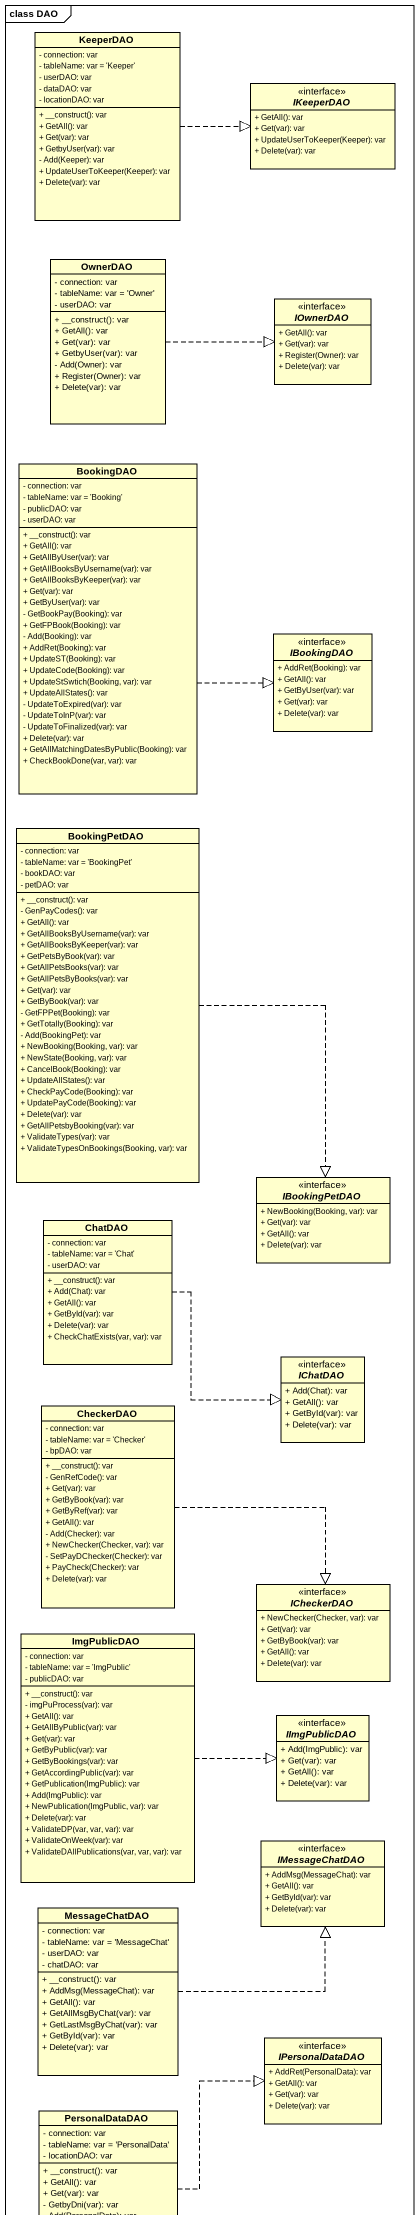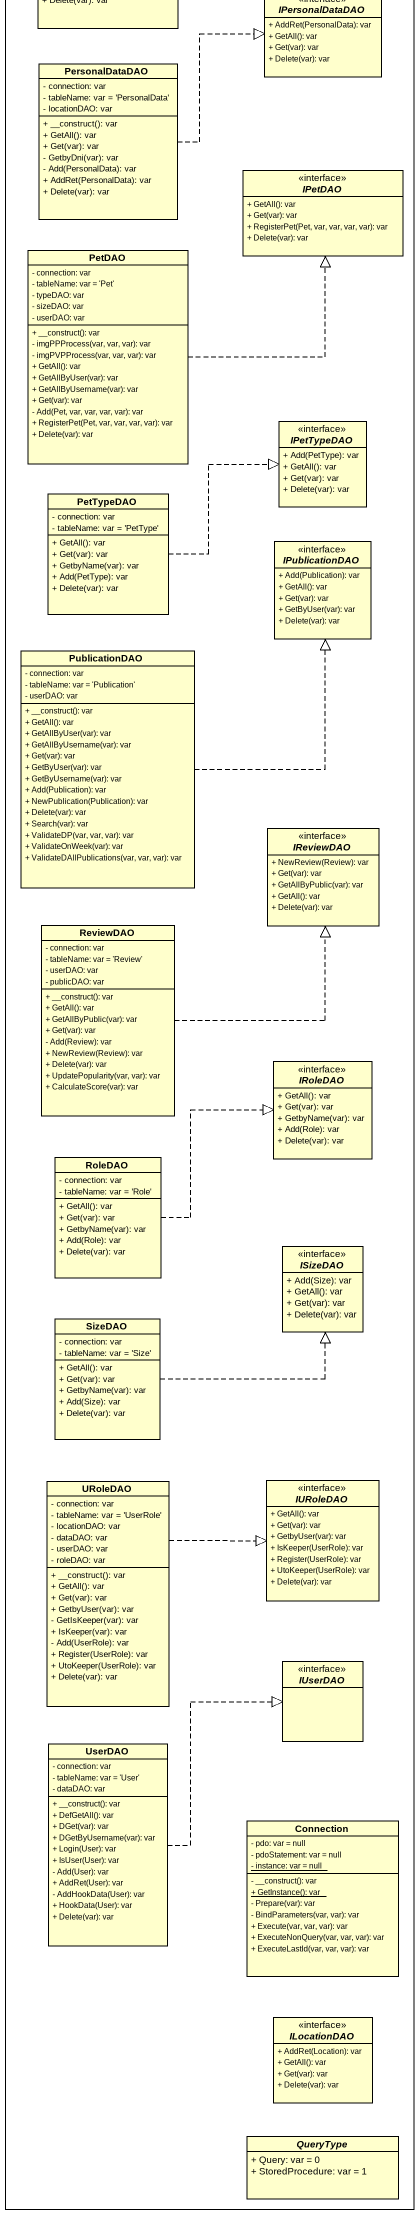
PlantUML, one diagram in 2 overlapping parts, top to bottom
@startuml
mainframe class DAO
hide circle
hide empty members
skinparam classAttributeIconSize 0
class KeeperDAO {
  - connection: var
  - tableName: var = 'Keeper'
  - userDAO: var
  - dataDAO: var
  - locationDAO: var
  + __construct(): var
  + GetAll(): var
  + Get(var): var
  + GetbyUser(var): var
  - Add(Keeper): var
  + UpdateUserToKeeper(Keeper): var
  + Delete(var): var
}
interface IKeeperDAO {
  + GetAll(): var
  + Get(var): var
  + UpdateUserToKeeper(Keeper): var
  + Delete(var): var
}
class OwnerDAO {
  - connection: var
  - tableName: var = 'Owner'
  - userDAO: var
  + __construct(): var
  + GetAll(): var
  + Get(var): var
  + GetbyUser(var): var
  - Add(Owner): var
  + Register(Owner): var
  + Delete(var): var
}
interface IOwnerDAO {
  + GetAll(): var
  + Get(var): var
  + Register(Owner): var
  + Delete(var): var
}
class BookingDAO {
  - connection: var
  - tableName: var = 'Booking'
  - publicDAO: var
  - userDAO: var
  + __construct(): var
  + GetAll(): var
  + GetAllByUser(var): var
  + GetAllBooksByUsername(var): var
  + GetAllBooksByKeeper(var): var
  + Get(var): var
  + GetByUser(var): var
  - GetBookPay(Booking): var
  + GetFPBook(Booking): var
  - Add(Booking): var
  + AddRet(Booking): var
  + UpdateST(Booking): var
  + UpdateCode(Booking): var
  + UpdateStSwtich(Booking, var): var
  + UpdateAllStates(): var
  - UpdateToExpired(var): var
  - UpdateToInP(var): var
  - UpdateToFinalized(var): var
  + Delete(var): var
  + GetAllMatchingDatesByPublic(Booking): var
  + CheckBookDone(var, var): var
}
interface IBookingDAO {
  + AddRet(Booking): var
  + GetAll(): var
  + GetByUser(var): var
  + Get(var): var
  + Delete(var): var
}
class BookingPetDAO {
  - connection: var
  - tableName: var = 'BookingPet'
  - bookDAO: var
  - petDAO: var
  + __construct(): var
  - GenPayCodes(): var
  + GetAll(): var
  + GetAllBooksByUsername(var): var
  + GetAllBooksByKeeper(var): var
  + GetPetsByBook(var): var
  + GetAllPetsBooks(var): var
  + GetAllPetsByBooks(var): var
  + Get(var): var
  + GetByBook(var): var
  - GetFPPet(Booking): var
  + GetTotally(Booking): var
  - Add(BookingPet): var
  + NewBooking(Booking, var): var
  + NewState(Booking, var): var
  + CancelBook(Booking): var
  + UpdateAllStates(): var
  + CheckPayCode(Booking): var
  + UpdatePayCode(Booking): var
  + Delete(var): var
  + GetAllPetsbyBooking(var): var
  + ValidateTypes(var): var
  + ValidateTypesOnBookings(Booking, var): var
}
interface IBookingPetDAO {
  + NewBooking(Booking, var): var
  + Get(var): var
  + GetAll(): var
  + Delete(var): var
}
class ChatDAO {
  - connection: var
  - tableName: var = 'Chat'
  - userDAO: var
  + __construct(): var
  + Add(Chat): var
  + GetAll(): var
  + GetById(var): var
  + Delete(var): var
  + CheckChatExists(var, var): var
}
interface IChatDAO {
  + Add(Chat): var
  + GetAll(): var
  + GetById(var): var
  + Delete(var): var
}
class CheckerDAO {
  - connection: var
  - tableName: var = 'Checker'
  - bpDAO: var
  + __construct(): var
  - GenRefCode(): var
  + Get(var): var
  + GetByBook(var): var
  + GetByRef(var): var
  + GetAll(): var
  - Add(Checker): var
  + NewChecker(Checker, var): var
  - SetPayDChecker(Checker): var
  + PayCheck(Checker): var
  + Delete(var): var
}
interface ICheckerDAO {
  + NewChecker(Checker, var): var
  + Get(var): var
  + GetByBook(var): var
  + GetAll(): var
  + Delete(var): var
}
class ImgPublicDAO {
  - connection: var
  - tableName: var = 'ImgPublic'
  - publicDAO: var
  + __construct(): var
  - imgPuProcess(var): var
  + GetAll(): var
  + GetAllByPublic(var): var
  + Get(var): var
  + GetByPublic(var): var
  + GetByBookings(var): var
  + GetAccordingPublic(var): var
  + GetPublication(ImgPublic): var
  + Add(ImgPublic): var
  + NewPublication(ImgPublic, var): var
  + Delete(var): var
  + ValidateDP(var, var, var): var
  + ValidateOnWeek(var): var
  + ValidateDAllPublications(var, var, var): var
}
interface IImgPublicDAO {
  + Add(ImgPublic): var
  + Get(var): var
  + GetAll(): var
  + Delete(var): var
}
interface IMessageChatDAO {
  + AddMsg(MessageChat): var
  + GetAll(): var
  + GetById(var): var
  + Delete(var): var
}
class MessageChatDAO {
  - connection: var
  - tableName: var = 'MessageChat'
  - userDAO: var
  - chatDAO: var
  + __construct(): var
  + AddMsg(MessageChat): var
  + GetAll(): var
  + GetAllMsgByChat(var): var
  + GetLastMsgByChat(var): var
  + GetById(var): var
  + Delete(var): var
}
interface IPersonalDataDAO {
  + AddRet(PersonalData): var
  + GetAll(): var
  + Get(var): var
  + Delete(var): var
}
class PersonalDataDAO {
  - connection: var
  - tableName: var = 'PersonalData'
  - locationDAO: var
  + __construct(): var
  + GetAll(): var
  + Get(var): var
  - GetbyDni(var): var
  - Add(PersonalData): var
  + AddRet(PersonalData): var
  + Delete(var): var
}
interface IPetDAO {
  + GetAll(): var
  + Get(var): var
  + RegisterPet(Pet, var, var, var, var): var
  + Delete(var): var
}
class PetDAO {
  - connection: var
  - tableName: var = 'Pet'
  - typeDAO: var
  - sizeDAO: var
  - userDAO: var
  + __construct(): var
  - imgPPProcess(var, var, var): var
  - imgPVPProcess(var, var, var): var
  + GetAll(): var
  + GetAllByUser(var): var
  + GetAllByUsername(var): var
  + Get(var): var
  - Add(Pet, var, var, var, var): var
  + RegisterPet(Pet, var, var, var, var): var
  + Delete(var): var
}
interface IPetTypeDAO {
  + Add(PetType): var
  + GetAll(): var
  + Get(var): var
  + Delete(var): var
}
class PetTypeDAO {
  - connection: var
  - tableName: var = 'PetType'
  + GetAll(): var
  + Get(var): var
  + GetbyName(var): var
  + Add(PetType): var
  + Delete(var): var
}
interface IPublicationDAO {
  + Add(Publication): var
  + GetAll(): var
  + Get(var): var
  + GetByUser(var): var
  + Delete(var): var
}
class PublicationDAO {
  - connection: var
  - tableName: var = 'Publication'
  - userDAO: var
  + __construct(): var
  + GetAll(): var
  + GetAllByUser(var): var
  + GetAllByUsername(var): var
  + Get(var): var
  + GetByUser(var): var
  + GetByUsername(var): var
  + Add(Publication): var
  + NewPublication(Publication): var
  + Delete(var): var
  + Search(var): var
  + ValidateDP(var, var, var): var
  + ValidateOnWeek(var): var
  + ValidateDAllPublications(var, var, var): var
}
interface IReviewDAO {
  + NewReview(Review): var
  + Get(var): var
  + GetAllByPublic(var): var
  + GetAll(): var
  + Delete(var): var
}
class ReviewDAO {
  - connection: var
  - tableName: var = 'Review'
  - userDAO: var
  - publicDAO: var
  + __construct(): var
  + GetAll(): var
  + GetAllByPublic(var): var
  + Get(var): var
  - Add(Review): var
  + NewReview(Review): var
  + Delete(var): var
  + UpdatePopularity(var, var): var
  + CalculateScore(var): var
}
interface IRoleDAO {
  + GetAll(): var
  + Get(var): var
  + GetbyName(var): var
  + Add(Role): var
  + Delete(var): var
}
class RoleDAO {
  - connection: var
  - tableName: var = 'Role'
  + GetAll(): var
  + Get(var): var
  + GetbyName(var): var
  + Add(Role): var
  + Delete(var): var
}
interface ISizeDAO {
  + Add(Size): var
  + GetAll(): var
  + Get(var): var
  + Delete(var): var
}
class SizeDAO {
  - connection: var
  - tableName: var = 'Size'
  + GetAll(): var
  + Get(var): var
  + GetbyName(var): var
  + Add(Size): var
  + Delete(var): var
}
class URoleDAO {
  - connection: var
  - tableName: var = 'UserRole'
  - locationDAO: var
  - dataDAO: var
  - userDAO: var
  - roleDAO: var
  + __construct(): var
  + GetAll(): var
  + Get(var): var
  + GetbyUser(var): var
  - GetIsKeeper(var): var
  + IsKeeper(var): var
  - Add(UserRole): var
  + Register(UserRole): var
  + UtoKeeper(UserRole): var
  + Delete(var): var
}
interface IURoleDAO {
  + GetAll(): var
  + Get(var): var
  + GetbyUser(var): var
  + IsKeeper(UserRole): var
  + Register(UserRole): var
  + UtoKeeper(UserRole): var
  + Delete(var): var
}
interface IUserDAO
class UserDAO {
  - connection: var
  - tableName: var = 'User'
  - dataDAO: var
  + __construct(): var
  + DefGetAll(): var
  + DGet(var): var
  + DGetByUsername(var): var
  + Login(User): var
  + IsUser(User): var
  - Add(User): var
  + AddRet(User): var
  - AddHookData(User): var
  + HookData(User): var
  + Delete(var): var
}
class Connection {
  - pdo: var = null
  - pdoStatement: var = null
  {static} - instance: var = null
  - __construct(): var
  {static} + GetInstance(): var
  - Prepare(var): var
  - BindParameters(var, var): var
  + Execute(var, var, var): var
  + ExecuteNonQuery(var, var, var): var
  + ExecuteLastId(var, var, var): var
}
interface ILocationDAO {
  + AddRet(Location): var
  + GetAll(): var
  + Get(var): var
  + Delete(var): var
}
abstract class QueryType {
  + Query: var = 0
  + StoredProcedure: var = 1
}
KeeperDAO .right.|> IKeeperDAO
OwnerDAO .right.|> IOwnerDAO
BookingDAO .right.|> IBookingDAO
BookingPetDAO ..|> IBookingPetDAO
ChatDAO .right.|> IChatDAO
CheckerDAO .right.|> ICheckerDAO
ImgPublicDAO .right.|> IImgPublicDAO
MessageChatDAO .right.|> IMessageChatDAO
PersonalDataDAO .right.|> IPersonalDataDAO
PetDAO .up.|> IPetDAO
PetTypeDAO .right.|> IPetTypeDAO
PublicationDAO .up.|> IPublicationDAO
ReviewDAO .up.|> IReviewDAO
RoleDAO .right.|> IRoleDAO
SizeDAO .right.|> ISizeDAO
URoleDAO .right.|> IURoleDAO
UserDAO .up.|> IUserDAO
@enduml
